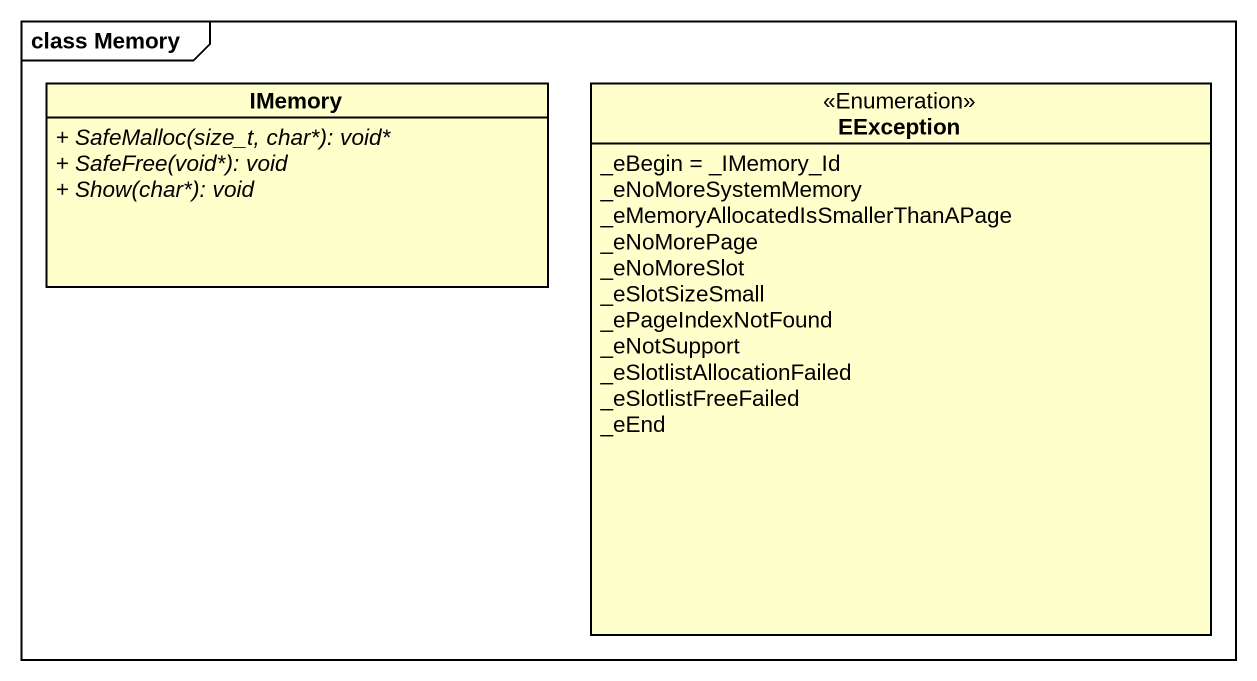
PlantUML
@startuml
mainframe class Memory
hide circle
hide empty members
skinparam classAttributeIconSize 0
class IMemory {
  {abstract} + SafeMalloc(size_t, char*): void*
  {abstract} + SafeFree(void*): void
  {abstract} + Show(char*): void
}
enum EException <<Enumeration>> {
  _eBegin = _IMemory_Id
  _eNoMoreSystemMemory
  _eMemoryAllocatedIsSmallerThanAPage
  _eNoMorePage
  _eNoMoreSlot
  _eSlotSizeSmall
  _ePageIndexNotFound
  _eNotSupport
  _eSlotlistAllocationFailed
  _eSlotlistFreeFailed
  _eEnd
}
@enduml
